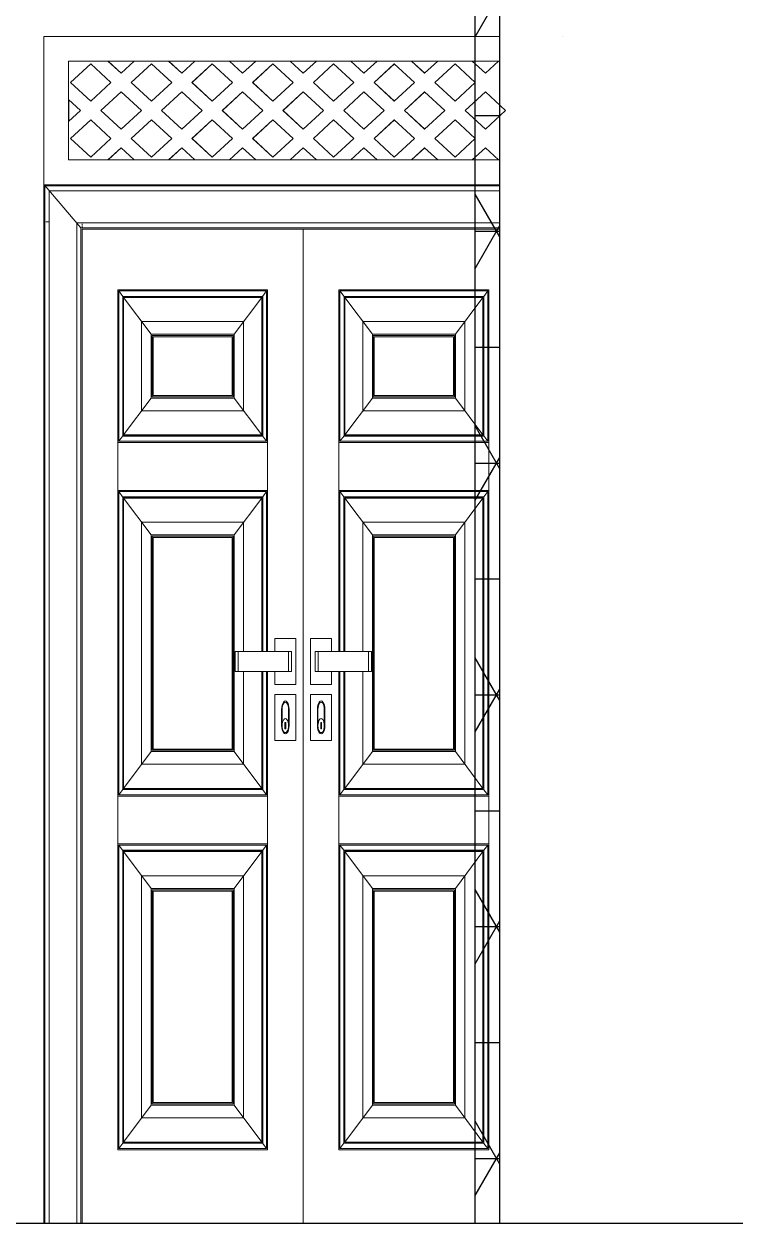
# Model space of a CAD drawing. Header units: inches. Extents: x -10117506 to -5032697, y -6529230 to -3254494.
# Drawn here: x -5044360.4 to -5044302.8, y -3258757.7 to -3258660.7 of the extents above; entities that cross this region are included whole.
import ezdxf

# ---------------------------------------------------------------- set-up
doc = ezdxf.new("R2010")
doc.units = ezdxf.units.IN
doc.header["$LTSCALE"] = 2
doc.header["$MEASUREMENT"] = 0
doc.linetypes.add('CENTER', pattern=[2, 1.25, -0.25, 0.25, -0.25])
doc.layers.get('0').update_dxf_attribs({"linetype": 'CONTINUOUS'})
doc.layers.add('A-Hatch', color=7, linetype='CONTINUOUS')
for name, color, linetype, lineweight in [('Annotate-Bold.w', 187, 'CONTINUOUS', 18), ('F-FURNITURE', 30, 'CONTINUOUS', 13), ('HACTH', 253, 'CONTINUOUS', 5)]:
    doc.layers.add(name, color=color, linetype=linetype, lineweight=lineweight)

msp = doc.modelspace()

# ---------------------------------------------------------------- hatches: boundary and pattern name
at = {"layer": 'A-Hatch', "transparency": 33554661}
h = msp.add_hatch(dxfattribs=at)
h.set_pattern_fill('NET3', color=256, scale=75)
h.set_pattern_definition([(0, (32215.964, 644.428), (0, 9.375), []), (60, (32215.964, 644.428), (-8.11898816, 4.6875), []), (120, (32215.964, 644.428), (-8.11898816, -4.6875), [])])
h.paths.add_polyline_path([(-5044321.842, -3258650.668), (-5044323.842, -3258650.668), (-5044323.842, -3258757.668), (-5044321.842, -3258757.668)])

# ---------------------------------------------------------------- linework, layer by layer
at = {"ltscale": 0.5}
for p, q in [((-5044323.842, -3258757.668), (-5044323.842, -3258650.668)), ((-5044321.842, -3258757.668), (-5044321.842, -3258650.668)), ((-5044452.842, -3258757.668), (-5044288.878, -3258757.668))]:
    msp.add_line(p, q, dxfattribs=at)
at = {"layer": 'Annotate-Bold.w', "linetype": 'CENTER', "ltscale": 0.01}
msp.add_line((-5044509.384, -3258757.668), (-5044120.619, -3258757.668), dxfattribs=at)
at = {"layer": 'F-FURNITURE'}
for p, q in [((-5044358.764, -3258757.668), (-5044358.764, -3258661.668)), ((-5044358.764, -3258661.668), (-5044321.842, -3258661.668)), ((-5044356.764, -3258666.77), (-5044356.764, -3258663.668)), ((-5044356.764, -3258663.668), (-5044353.577, -3258663.669)), ((-5044356.608, -3258665.404), (-5044354.97, -3258663.895)), ((-5044356.603, -3258665.404), (-5044354.967, -3258663.898)), ((-5044354.97, -3258663.895), (-5044353.331, -3258665.404)), ((-5044352.512, -3258664.65), (-5044353.577, -3258663.669)), ((-5044353.577, -3258663.669), (-5044353.571, -3258663.669)), ((-5044352.509, -3258664.647), (-5044353.571, -3258663.669)), ((-5044351.446, -3258663.669), (-5044353.571, -3258663.669)), ((-5044351.446, -3258663.669), (-5044352.512, -3258664.65)), ((-5044351.692, -3258665.404), (-5044350.054, -3258663.896)), ((-5044351.687, -3258665.404), (-5044350.051, -3258663.898)), ((-5044351.446, -3258663.669), (-5044348.661, -3258663.669)), ((-5044350.054, -3258663.896), (-5044348.415, -3258665.405)), ((-5044347.596, -3258664.65), (-5044348.661, -3258663.669)), ((-5044348.661, -3258663.669), (-5044348.655, -3258663.669)), ((-5044347.593, -3258664.647), (-5044348.655, -3258663.669)), ((-5044346.53, -3258663.669), (-5044348.655, -3258663.669)), ((-5044346.53, -3258663.669), (-5044347.596, -3258664.65)), ((-5044346.777, -3258665.405), (-5044345.138, -3258663.896)), ((-5044346.771, -3258665.405), (-5044345.135, -3258663.899)), ((-5044346.53, -3258663.669), (-5044343.745, -3258663.669)), ((-5044345.138, -3258663.896), (-5044343.499, -3258665.405)), ((-5044342.68, -3258664.65), (-5044343.745, -3258663.669)), ((-5044343.745, -3258663.669), (-5044343.739, -3258663.669)), ((-5044342.677, -3258664.648), (-5044343.739, -3258663.669)), ((-5044341.614, -3258663.669), (-5044343.739, -3258663.669)), ((-5044341.614, -3258663.669), (-5044342.68, -3258664.65)), ((-5044341.861, -3258665.405), (-5044340.222, -3258663.896)), ((-5044341.855, -3258665.405), (-5044340.219, -3258663.899)), ((-5044341.614, -3258663.669), (-5044338.829, -3258663.67)), ((-5044340.222, -3258663.896), (-5044338.583, -3258665.405)), ((-5044337.764, -3258664.651), (-5044338.829, -3258663.67)), ((-5044338.829, -3258663.67), (-5044338.824, -3258663.67)), ((-5044337.761, -3258664.648), (-5044338.824, -3258663.67)), ((-5044336.698, -3258663.67), (-5044338.824, -3258663.67)), ((-5044336.698, -3258663.67), (-5044337.764, -3258664.651)), ((-5044336.945, -3258665.405), (-5044335.306, -3258663.896)), ((-5044336.939, -3258665.405), (-5044335.303, -3258663.899)), ((-5044336.698, -3258663.67), (-5044333.913, -3258663.67)), ((-5044335.306, -3258663.896), (-5044333.667, -3258665.405)), ((-5044332.848, -3258664.651), (-5044333.913, -3258663.67)), ((-5044333.913, -3258663.67), (-5044333.908, -3258663.67)), ((-5044332.845, -3258664.648), (-5044333.908, -3258663.67)), ((-5044331.782, -3258663.67), (-5044333.908, -3258663.67)), ((-5044331.782, -3258663.67), (-5044332.848, -3258664.651)), ((-5044332.029, -3258665.406), (-5044330.39, -3258663.897)), ((-5044332.023, -3258665.406), (-5044330.387, -3258663.899)), ((-5044331.782, -3258663.67), (-5044328.998, -3258663.67)), ((-5044330.39, -3258663.897), (-5044328.751, -3258665.406)), ((-5044327.932, -3258664.651), (-5044328.998, -3258663.67)), ((-5044328.998, -3258663.67), (-5044328.992, -3258663.67)), ((-5044327.929, -3258664.649), (-5044328.992, -3258663.67)), ((-5044326.866, -3258663.67), (-5044328.992, -3258663.67)), ((-5044326.866, -3258663.67), (-5044327.932, -3258664.651)), ((-5044327.113, -3258665.406), (-5044325.474, -3258663.897)), ((-5044327.107, -3258665.406), (-5044325.471, -3258663.9)), ((-5044326.866, -3258663.67), (-5044324.082, -3258663.67)), ((-5044325.474, -3258663.897), (-5044323.836, -3258665.406)), ((-5044323.016, -3258664.652), (-5044324.082, -3258663.67)), ((-5044324.082, -3258663.67), (-5044324.076, -3258663.67)), ((-5044323.013, -3258664.649), (-5044324.076, -3258663.67)), ((-5044321.951, -3258663.671), (-5044324.076, -3258663.67)), ((-5044321.951, -3258663.671), (-5044323.016, -3258664.652)), ((-5044321.951, -3258663.671), (-5044321.945, -3258663.671)), ((-5044321.842, -3258663.67), (-5044321.945, -3258663.671)), ((-5044321.945, -3258663.671), (-5044321.842, -3258663.671)), ((-5044354.97, -3258666.913), (-5044356.608, -3258665.404)), ((-5044356.608, -3258665.404), (-5044356.603, -3258665.404)), ((-5044354.967, -3258666.91), (-5044356.603, -3258665.404)), ((-5044353.331, -3258665.404), (-5044354.97, -3258666.913)), ((-5044350.054, -3258666.913), (-5044351.692, -3258665.404)), ((-5044351.692, -3258665.404), (-5044351.687, -3258665.404)), ((-5044350.051, -3258666.911), (-5044351.687, -3258665.404)), ((-5044348.415, -3258665.405), (-5044350.054, -3258666.913)), ((-5044345.138, -3258666.914), (-5044346.777, -3258665.405)), ((-5044346.777, -3258665.405), (-5044346.771, -3258665.405)), ((-5044345.135, -3258666.911), (-5044346.771, -3258665.405)), ((-5044343.499, -3258665.405), (-5044345.138, -3258666.914)), ((-5044340.222, -3258666.914), (-5044341.861, -3258665.405)), ((-5044341.861, -3258665.405), (-5044341.855, -3258665.405)), ((-5044340.219, -3258666.911), (-5044341.855, -3258665.405)), ((-5044338.583, -3258665.405), (-5044340.222, -3258666.914)), ((-5044335.306, -3258666.914), (-5044336.945, -3258665.405)), ((-5044336.945, -3258665.405), (-5044336.939, -3258665.405)), ((-5044335.303, -3258666.912), (-5044336.939, -3258665.405)), ((-5044333.667, -3258665.405), (-5044335.306, -3258666.914)), ((-5044330.39, -3258666.914), (-5044332.029, -3258665.406)), ((-5044332.029, -3258665.406), (-5044332.023, -3258665.406)), ((-5044330.387, -3258666.912), (-5044332.023, -3258665.406)), ((-5044328.751, -3258665.406), (-5044330.39, -3258666.914)), ((-5044325.474, -3258666.915), (-5044327.113, -3258665.406)), ((-5044327.113, -3258665.406), (-5044327.107, -3258665.406)), ((-5044325.471, -3258666.912), (-5044327.107, -3258665.406)), ((-5044323.836, -3258665.406), (-5044325.474, -3258666.915)), ((-5044354.151, -3258667.667), (-5044352.512, -3258666.159)), ((-5044354.145, -3258667.667), (-5044352.509, -3258666.161)), ((-5044352.512, -3258666.159), (-5044350.873, -3258667.668)), ((-5044349.235, -3258667.668), (-5044347.596, -3258666.159)), ((-5044349.229, -3258667.668), (-5044347.593, -3258666.162)), ((-5044347.596, -3258666.159), (-5044345.957, -3258667.668)), ((-5044344.319, -3258667.668), (-5044342.68, -3258666.159)), ((-5044344.313, -3258667.668), (-5044342.677, -3258666.162)), ((-5044342.68, -3258666.159), (-5044341.041, -3258667.668)), ((-5044339.403, -3258667.668), (-5044337.764, -3258666.16)), ((-5044339.397, -3258667.668), (-5044337.761, -3258666.162)), ((-5044337.764, -3258666.16), (-5044336.126, -3258667.669)), ((-5044334.487, -3258667.669), (-5044332.848, -3258666.16)), ((-5044334.481, -3258667.669), (-5044332.845, -3258666.163)), ((-5044332.848, -3258666.16), (-5044331.21, -3258667.669)), ((-5044329.571, -3258667.669), (-5044327.932, -3258666.16)), ((-5044329.565, -3258667.669), (-5044327.929, -3258666.163)), ((-5044327.932, -3258666.16), (-5044326.294, -3258667.669)), ((-5044324.655, -3258667.669), (-5044323.016, -3258666.16)), ((-5044324.649, -3258667.669), (-5044323.013, -3258666.163)), ((-5044323.016, -3258666.16), (-5044321.378, -3258667.669)), ((-5044356.764, -3258671.666), (-5044356.764, -3258666.77)), ((-5044356.764, -3258666.77), (-5044355.789, -3258667.667)), ((-5044356.741, -3258666.791), (-5044356.741, -3258668.543)), ((-5044355.789, -3258667.667), (-5044356.764, -3258668.565)), ((-5044356.609, -3258669.931), (-5044354.97, -3258668.422)), ((-5044356.603, -3258669.931), (-5044354.967, -3258668.425)), ((-5044354.97, -3258668.422), (-5044353.331, -3258669.931)), ((-5044352.512, -3258669.176), (-5044354.151, -3258667.667)), ((-5044354.151, -3258667.667), (-5044354.145, -3258667.667)), ((-5044352.509, -3258669.174), (-5044354.145, -3258667.667)), ((-5044350.873, -3258667.668), (-5044352.512, -3258669.176)), ((-5044351.693, -3258669.931), (-5044350.054, -3258668.422)), ((-5044351.687, -3258669.931), (-5044350.051, -3258668.425)), ((-5044350.054, -3258668.422), (-5044348.416, -3258669.931)), ((-5044347.596, -3258669.177), (-5044349.235, -3258667.668)), ((-5044349.235, -3258667.668), (-5044349.229, -3258667.668)), ((-5044347.593, -3258669.174), (-5044349.229, -3258667.668)), ((-5044345.957, -3258667.668), (-5044347.596, -3258669.177)), ((-5044346.777, -3258669.931), (-5044345.138, -3258668.422)), ((-5044346.771, -3258669.931), (-5044345.135, -3258668.425)), ((-5044345.138, -3258668.422), (-5044343.5, -3258669.931)), ((-5044342.68, -3258669.177), (-5044344.319, -3258667.668)), ((-5044344.319, -3258667.668), (-5044344.313, -3258667.668)), ((-5044342.677, -3258669.174), (-5044344.313, -3258667.668)), ((-5044341.041, -3258667.668), (-5044342.68, -3258669.177)), ((-5044341.861, -3258669.932), (-5044340.222, -3258668.423)), ((-5044341.855, -3258669.932), (-5044340.219, -3258668.425)), ((-5044340.222, -3258668.423), (-5044338.584, -3258669.932)), ((-5044337.764, -3258669.177), (-5044339.403, -3258667.668)), ((-5044339.403, -3258667.668), (-5044339.397, -3258667.668)), ((-5044337.761, -3258669.175), (-5044339.397, -3258667.668)), ((-5044336.126, -3258667.669), (-5044337.764, -3258669.177)), ((-5044336.945, -3258669.932), (-5044335.306, -3258668.423)), ((-5044336.939, -3258669.932), (-5044335.303, -3258668.426)), ((-5044335.306, -3258668.423), (-5044333.668, -3258669.932)), ((-5044332.848, -3258669.178), (-5044334.487, -3258667.669)), ((-5044334.487, -3258667.669), (-5044334.481, -3258667.669)), ((-5044332.845, -3258669.175), (-5044334.481, -3258667.669)), ((-5044331.21, -3258667.669), (-5044332.848, -3258669.178)), ((-5044332.029, -3258669.932), (-5044330.39, -3258668.423)), ((-5044332.023, -3258669.932), (-5044330.387, -3258668.426)), ((-5044330.39, -3258668.423), (-5044328.752, -3258669.932)), ((-5044327.932, -3258669.178), (-5044329.571, -3258667.669)), ((-5044329.571, -3258667.669), (-5044329.565, -3258667.669)), ((-5044327.929, -3258669.175), (-5044329.565, -3258667.669)), ((-5044326.294, -3258667.669), (-5044327.932, -3258669.178)), ((-5044327.113, -3258669.932), (-5044325.474, -3258668.424)), ((-5044327.107, -3258669.932), (-5044325.471, -3258668.426)), ((-5044325.474, -3258668.424), (-5044323.836, -3258669.933)), ((-5044323.016, -3258669.178), (-5044324.655, -3258667.669)), ((-5044324.655, -3258667.669), (-5044324.649, -3258667.669)), ((-5044323.014, -3258669.176), (-5044324.649, -3258667.669)), ((-5044321.378, -3258667.669), (-5044323.016, -3258669.178)), ((-5044354.97, -3258671.44), (-5044356.609, -3258669.931)), ((-5044356.609, -3258669.931), (-5044356.603, -3258669.931)), ((-5044354.967, -3258671.437), (-5044356.603, -3258669.931)), ((-5044353.331, -3258669.931), (-5044354.97, -3258671.44)), ((-5044350.054, -3258671.44), (-5044351.693, -3258669.931)), ((-5044351.693, -3258669.931), (-5044351.687, -3258669.931)), ((-5044350.051, -3258671.437), (-5044351.687, -3258669.931)), ((-5044348.416, -3258669.931), (-5044350.054, -3258671.44)), ((-5044345.138, -3258671.44), (-5044346.777, -3258669.931)), ((-5044346.777, -3258669.931), (-5044346.771, -3258669.931)), ((-5044345.135, -3258671.438), (-5044346.771, -3258669.931)), ((-5044343.5, -3258669.931), (-5044345.138, -3258671.44)), ((-5044340.222, -3258671.441), (-5044341.861, -3258669.932)), ((-5044341.861, -3258669.932), (-5044341.855, -3258669.932)), ((-5044340.219, -3258671.438), (-5044341.855, -3258669.932)), ((-5044338.584, -3258669.932), (-5044340.222, -3258671.441)), ((-5044335.306, -3258671.441), (-5044336.945, -3258669.932)), ((-5044336.945, -3258669.932), (-5044336.939, -3258669.932)), ((-5044335.304, -3258671.438), (-5044336.939, -3258669.932)), ((-5044333.668, -3258669.932), (-5044335.306, -3258671.441)), ((-5044330.391, -3258671.441), (-5044332.029, -3258669.932)), ((-5044332.029, -3258669.932), (-5044332.023, -3258669.932)), ((-5044330.388, -3258671.438), (-5044332.023, -3258669.932)), ((-5044328.752, -3258669.932), (-5044330.391, -3258671.441)), ((-5044325.475, -3258671.441), (-5044327.113, -3258669.932)), ((-5044327.113, -3258669.932), (-5044327.107, -3258669.932)), ((-5044325.472, -3258671.439), (-5044327.107, -3258669.932)), ((-5044323.836, -3258669.933), (-5044325.475, -3258671.441)), ((-5044353.578, -3258671.666), (-5044352.512, -3258670.685)), ((-5044353.572, -3258671.666), (-5044352.509, -3258670.688)), ((-5044352.512, -3258670.685), (-5044351.447, -3258671.667)), ((-5044348.662, -3258671.667), (-5044347.596, -3258670.686)), ((-5044348.656, -3258671.667), (-5044347.593, -3258670.688)), ((-5044347.596, -3258670.686), (-5044346.531, -3258671.667)), ((-5044343.746, -3258671.667), (-5044342.68, -3258670.686)), ((-5044343.74, -3258671.667), (-5044342.677, -3258670.689)), ((-5044342.68, -3258670.686), (-5044341.615, -3258671.667)), ((-5044338.83, -3258671.667), (-5044337.764, -3258670.686)), ((-5044338.824, -3258671.667), (-5044337.761, -3258670.689)), ((-5044337.764, -3258670.686), (-5044336.699, -3258671.667)), ((-5044333.914, -3258671.668), (-5044332.848, -3258670.687)), ((-5044333.908, -3258671.668), (-5044332.846, -3258670.689)), ((-5044332.848, -3258670.687), (-5044331.783, -3258671.668)), ((-5044328.998, -3258671.668), (-5044327.932, -3258670.687)), ((-5044328.992, -3258671.668), (-5044327.93, -3258670.689)), ((-5044327.932, -3258670.687), (-5044326.867, -3258671.668)), ((-5044324.082, -3258671.668), (-5044323.017, -3258670.687)), ((-5044324.076, -3258671.668), (-5044323.014, -3258670.69)), ((-5044323.017, -3258670.687), (-5044321.951, -3258671.668)), ((-5044356.764, -3258671.666), (-5044356.764, -3258671.668)), ((-5044353.578, -3258671.666), (-5044356.764, -3258671.666)), ((-5044356.764, -3258671.668), (-5044356.741, -3258671.668)), ((-5044356.741, -3258671.666), (-5044356.741, -3258671.668)), ((-5044356.741, -3258671.668), (-5044353.578, -3258671.666)), ((-5044353.578, -3258671.666), (-5044353.572, -3258671.666)), ((-5044353.572, -3258671.666), (-5044351.447, -3258671.667)), ((-5044348.662, -3258671.667), (-5044351.447, -3258671.667)), ((-5044348.662, -3258671.667), (-5044348.656, -3258671.667)), ((-5044348.656, -3258671.667), (-5044346.531, -3258671.667)), ((-5044343.746, -3258671.667), (-5044346.531, -3258671.667)), ((-5044343.74, -3258671.667), (-5044343.746, -3258671.667)), ((-5044343.74, -3258671.667), (-5044341.615, -3258671.667)), ((-5044338.83, -3258671.667), (-5044341.615, -3258671.667)), ((-5044338.824, -3258671.667), (-5044338.83, -3258671.667)), ((-5044338.824, -3258671.667), (-5044336.699, -3258671.667)), ((-5044333.914, -3258671.668), (-5044336.699, -3258671.667)), ((-5044333.908, -3258671.668), (-5044333.914, -3258671.668)), ((-5044333.908, -3258671.668), (-5044331.783, -3258671.668)), ((-5044328.998, -3258671.668), (-5044331.783, -3258671.668)), ((-5044328.998, -3258671.668), (-5044328.992, -3258671.668)), ((-5044328.992, -3258671.668), (-5044326.867, -3258671.668)), ((-5044324.082, -3258671.668), (-5044326.867, -3258671.668)), ((-5044324.076, -3258671.668), (-5044324.082, -3258671.668)), ((-5044324.076, -3258671.668), (-5044321.951, -3258671.668)), ((-5044321.842, -3258671.668), (-5044321.951, -3258671.668)), ((-5044358.764, -3258673.668), (-5044321.842, -3258673.668)), ((-5044358.698, -3258757.668), (-5044358.698, -3258673.745)), ((-5044358.698, -3258673.745), (-5044321.842, -3258673.745)), ((-5044358.698, -3258673.745), (-5044355.764, -3258677.168)), ((-5044358.678, -3258673.769), (-5044321.842, -3258673.769)), ((-5044358.678, -3258676.668), (-5044358.678, -3258673.769)), ((-5044358.336, -3258757.668), (-5044358.336, -3258674.168)), ((-5044358.336, -3258674.168), (-5044321.842, -3258674.168)), ((-5044358.678, -3258676.668), (-5044358.621, -3258676.668)), ((-5044358.678, -3258757.668), (-5044358.678, -3258676.668)), ((-5044358.582, -3258676.668), (-5044358.536, -3258676.668)), ((-5044358.487, -3258676.668), (-5044358.385, -3258676.668)), ((-5044356.107, -3258757.668), (-5044356.107, -3258676.768)), ((-5044356.107, -3258676.768), (-5044321.842, -3258676.768)), ((-5044355.764, -3258757.668), (-5044355.764, -3258677.168)), ((-5044355.764, -3258677.168), (-5044321.842, -3258677.168)), ((-5044355.678, -3258676.768), (-5044355.678, -3258676.821)), ((-5044355.678, -3258676.872), (-5044355.678, -3258676.922)), ((-5044355.678, -3258676.969), (-5044355.678, -3258677.052)), ((-5044355.678, -3258677.087), (-5044355.678, -3258677.168)), ((-5044355.678, -3258757.668), (-5044355.678, -3258677.268)), ((-5044355.678, -3258677.268), (-5044321.842, -3258677.268)), ((-5044337.764, -3258757.668), (-5044337.764, -3258677.268)), ((-5044352.783, -3258723.138), (-5044352.783, -3258682.165)), ((-5044340.66, -3258682.165), (-5044352.783, -3258682.165)), ((-5044352.706, -3258694.431), (-5044352.706, -3258682.268)), ((-5044352.706, -3258682.268), (-5044340.737, -3258682.268)), ((-5044352.706, -3258682.268), (-5044352.375, -3258682.709)), ((-5044352.375, -3258693.989), (-5044352.375, -3258682.709)), ((-5044352.375, -3258682.709), (-5044341.068, -3258682.709)), ((-5044352.32, -3258693.915), (-5044352.32, -3258682.783)), ((-5044352.32, -3258682.783), (-5044341.123, -3258682.783)), ((-5044350.08, -3258685.772), (-5044352.32, -3258682.783)), ((-5044341.123, -3258682.783), (-5044343.362, -3258685.772)), ((-5044341.123, -3258682.783), (-5044341.123, -3258693.915)), ((-5044341.068, -3258682.709), (-5044340.737, -3258682.268)), ((-5044341.068, -3258682.709), (-5044341.068, -3258693.989)), ((-5044341.046, -3258682.68), (-5044341.046, -3258694.018)), ((-5044340.737, -3258682.268), (-5044340.737, -3258694.431)), ((-5044340.66, -3258682.165), (-5044340.66, -3258711.446)), ((-5044334.869, -3258711.446), (-5044334.869, -3258682.165)), ((-5044322.746, -3258682.165), (-5044334.869, -3258682.165)), ((-5044334.791, -3258694.431), (-5044334.791, -3258682.268)), ((-5044334.791, -3258682.268), (-5044322.823, -3258682.268)), ((-5044334.791, -3258682.268), (-5044334.46, -3258682.709)), ((-5044334.46, -3258693.989), (-5044334.46, -3258682.709)), ((-5044334.46, -3258682.709), (-5044323.154, -3258682.709)), ((-5044334.405, -3258693.915), (-5044334.405, -3258682.783)), ((-5044334.405, -3258682.783), (-5044323.209, -3258682.783)), ((-5044332.166, -3258685.772), (-5044334.405, -3258682.783)), ((-5044323.209, -3258682.783), (-5044325.448, -3258685.772)), ((-5044323.209, -3258682.783), (-5044323.209, -3258693.915)), ((-5044323.154, -3258682.709), (-5044322.823, -3258682.268)), ((-5044323.154, -3258682.709), (-5044323.154, -3258693.989)), ((-5044323.132, -3258682.68), (-5044323.132, -3258694.018)), ((-5044322.823, -3258682.268), (-5044322.823, -3258694.431)), ((-5044322.746, -3258682.165), (-5044322.746, -3258723.138)), ((-5044342.59, -3258684.742), (-5044350.852, -3258684.742)), ((-5044350.852, -3258684.742), (-5044350.852, -3258691.957)), ((-5044342.59, -3258691.957), (-5044342.59, -3258684.742)), ((-5044324.676, -3258684.742), (-5044332.938, -3258684.742)), ((-5044332.938, -3258684.742), (-5044332.938, -3258691.957)), ((-5044324.676, -3258691.957), (-5044324.676, -3258684.742)), ((-5044343.362, -3258685.772), (-5044350.08, -3258685.772)), ((-5044350.08, -3258685.772), (-5044350.08, -3258690.926)), ((-5044350.003, -3258685.875), (-5044350.003, -3258690.823)), ((-5044343.44, -3258685.875), (-5044350.003, -3258685.875)), ((-5044343.44, -3258690.823), (-5044343.44, -3258685.875)), ((-5044343.362, -3258690.926), (-5044343.362, -3258685.772)), ((-5044325.448, -3258685.772), (-5044332.166, -3258685.772)), ((-5044332.166, -3258685.772), (-5044332.166, -3258690.926)), ((-5044332.089, -3258685.875), (-5044332.089, -3258690.823)), ((-5044325.525, -3258685.875), (-5044332.089, -3258685.875)), ((-5044325.525, -3258690.823), (-5044325.525, -3258685.875)), ((-5044325.448, -3258690.926), (-5044325.448, -3258685.772)), ((-5044349.926, -3258685.978), (-5044349.926, -3258690.72)), ((-5044343.517, -3258685.978), (-5044349.926, -3258685.978)), ((-5044343.517, -3258690.72), (-5044343.517, -3258685.978)), ((-5044332.012, -3258685.978), (-5044332.012, -3258690.72)), ((-5044325.603, -3258685.978), (-5044332.012, -3258685.978)), ((-5044325.603, -3258690.72), (-5044325.603, -3258685.978)), ((-5044349.926, -3258690.72), (-5044343.517, -3258690.72)), ((-5044332.012, -3258690.72), (-5044325.603, -3258690.72)), ((-5044352.32, -3258693.915), (-5044350.08, -3258690.926)), ((-5044350.08, -3258690.926), (-5044343.362, -3258690.926)), ((-5044350.003, -3258690.823), (-5044343.44, -3258690.823)), ((-5044343.362, -3258690.926), (-5044341.123, -3258693.915)), ((-5044334.405, -3258693.915), (-5044332.166, -3258690.926)), ((-5044332.166, -3258690.926), (-5044325.448, -3258690.926)), ((-5044332.089, -3258690.823), (-5044325.525, -3258690.823)), ((-5044325.448, -3258690.926), (-5044323.209, -3258693.915)), ((-5044350.852, -3258691.957), (-5044342.59, -3258691.957)), ((-5044332.938, -3258691.957), (-5044324.676, -3258691.957)), ((-5044340.66, -3258694.534), (-5044352.783, -3258694.534)), ((-5044352.706, -3258694.431), (-5044352.375, -3258693.989)), ((-5044340.737, -3258694.431), (-5044352.706, -3258694.431)), ((-5044341.046, -3258694.018), (-5044352.397, -3258694.018)), ((-5044341.068, -3258693.989), (-5044352.375, -3258693.989)), ((-5044341.123, -3258693.915), (-5044352.32, -3258693.915)), ((-5044340.737, -3258694.431), (-5044341.068, -3258693.989)), ((-5044322.746, -3258694.534), (-5044334.869, -3258694.534)), ((-5044334.791, -3258694.431), (-5044334.46, -3258693.989)), ((-5044322.823, -3258694.431), (-5044334.791, -3258694.431)), ((-5044323.132, -3258694.018), (-5044334.482, -3258694.018)), ((-5044323.154, -3258693.989), (-5044334.46, -3258693.989)), ((-5044323.209, -3258693.915), (-5044334.405, -3258693.915)), ((-5044322.823, -3258694.431), (-5044323.154, -3258693.989)), ((-5044340.66, -3258698.399), (-5044352.783, -3258698.399)), ((-5044352.706, -3258723.035), (-5044352.706, -3258698.502)), ((-5044352.706, -3258698.502), (-5044340.737, -3258698.502)), ((-5044352.706, -3258698.502), (-5044352.397, -3258698.915)), ((-5044340.737, -3258698.502), (-5044341.046, -3258698.915)), ((-5044340.737, -3258698.502), (-5044340.737, -3258711.446)), ((-5044322.746, -3258698.399), (-5044334.869, -3258698.399)), ((-5044334.791, -3258711.446), (-5044334.791, -3258698.502)), ((-5044334.791, -3258698.502), (-5044322.823, -3258698.502)), ((-5044334.791, -3258698.502), (-5044334.482, -3258698.915)), ((-5044322.823, -3258698.502), (-5044323.132, -3258698.915)), ((-5044322.823, -3258698.502), (-5044322.823, -3258723.035)), ((-5044352.397, -3258698.915), (-5044341.046, -3258698.915)), ((-5044352.397, -3258698.915), (-5044352.38, -3258698.937)), ((-5044352.38, -3258722.6), (-5044352.38, -3258698.937)), ((-5044352.38, -3258698.937), (-5044341.063, -3258698.937)), ((-5044350.08, -3258702.007), (-5044352.32, -3258699.018)), ((-5044352.32, -3258722.519), (-5044352.32, -3258699.018)), ((-5044352.32, -3258699.018), (-5044341.123, -3258699.018)), ((-5044341.123, -3258699.018), (-5044343.362, -3258702.007)), ((-5044341.123, -3258699.018), (-5044341.123, -3258711.446)), ((-5044341.046, -3258698.915), (-5044341.063, -3258698.937)), ((-5044341.063, -3258698.937), (-5044341.063, -3258711.446)), ((-5044341.046, -3258698.915), (-5044341.046, -3258711.446)), ((-5044334.482, -3258698.915), (-5044323.132, -3258698.915)), ((-5044334.482, -3258698.915), (-5044334.465, -3258698.937)), ((-5044334.465, -3258711.446), (-5044334.465, -3258698.937)), ((-5044334.465, -3258698.937), (-5044323.149, -3258698.937)), ((-5044332.166, -3258702.007), (-5044334.405, -3258699.018)), ((-5044334.405, -3258711.446), (-5044334.405, -3258699.018)), ((-5044334.405, -3258699.018), (-5044323.209, -3258699.018)), ((-5044323.209, -3258699.018), (-5044325.448, -3258702.007)), ((-5044323.209, -3258699.018), (-5044323.209, -3258722.519)), ((-5044323.132, -3258698.915), (-5044323.149, -3258698.937)), ((-5044323.149, -3258698.937), (-5044323.149, -3258722.6)), ((-5044323.132, -3258698.915), (-5044323.132, -3258722.622)), ((-5044350.852, -3258700.976), (-5044342.59, -3258700.976)), ((-5044350.852, -3258700.976), (-5044350.852, -3258720.561)), ((-5044342.59, -3258700.976), (-5044342.59, -3258711.446)), ((-5044332.938, -3258700.976), (-5044324.676, -3258700.976)), ((-5044332.938, -3258700.976), (-5044332.938, -3258711.446)), ((-5044324.676, -3258700.976), (-5044324.676, -3258720.561)), ((-5044350.08, -3258702.007), (-5044343.362, -3258702.007)), ((-5044350.08, -3258719.53), (-5044350.08, -3258702.007)), ((-5044343.44, -3258702.11), (-5044350.003, -3258702.11)), ((-5044350.003, -3258702.11), (-5044350.003, -3258719.427)), ((-5044343.517, -3258702.213), (-5044349.926, -3258702.213)), ((-5044349.926, -3258702.213), (-5044349.926, -3258719.324)), ((-5044343.517, -3258719.324), (-5044343.517, -3258702.213)), ((-5044343.44, -3258719.427), (-5044343.44, -3258702.11)), ((-5044343.362, -3258702.007), (-5044343.362, -3258719.53)), ((-5044332.166, -3258702.007), (-5044325.448, -3258702.007)), ((-5044332.166, -3258719.53), (-5044332.166, -3258702.007)), ((-5044325.525, -3258702.11), (-5044332.089, -3258702.11)), ((-5044332.089, -3258702.11), (-5044332.089, -3258719.427)), ((-5044325.603, -3258702.213), (-5044332.012, -3258702.213)), ((-5044332.012, -3258702.213), (-5044332.012, -3258719.324)), ((-5044325.603, -3258719.324), (-5044325.603, -3258702.213)), ((-5044325.525, -3258719.427), (-5044325.525, -3258702.11)), ((-5044325.448, -3258702.007), (-5044325.448, -3258719.53)), ((-5044340.063, -3258710.382), (-5044340.063, -3258711.446)), ((-5044338.361, -3258710.382), (-5044340.063, -3258710.382)), ((-5044338.361, -3258710.382), (-5044338.361, -3258714.106)), ((-5044335.465, -3258710.382), (-5044337.168, -3258710.382)), ((-5044337.168, -3258710.382), (-5044337.168, -3258714.106)), ((-5044335.465, -3258710.382), (-5044335.465, -3258711.446)), ((-5044343.286, -3258711.446), (-5044343.286, -3258713.042)), ((-5044343.286, -3258711.446), (-5044338.726, -3258711.446)), ((-5044343.042, -3258711.446), (-5044343.042, -3258713.042)), ((-5044338.969, -3258711.446), (-5044338.969, -3258713.042)), ((-5044338.726, -3258711.446), (-5044338.726, -3258713.042)), ((-5044336.803, -3258711.446), (-5044336.803, -3258713.042)), ((-5044332.243, -3258711.446), (-5044336.803, -3258711.446)), ((-5044336.56, -3258711.446), (-5044336.56, -3258713.042)), ((-5044332.486, -3258711.446), (-5044332.486, -3258713.042)), ((-5044332.243, -3258711.446), (-5044332.243, -3258713.042)), ((-5044343.286, -3258713.042), (-5044338.726, -3258713.042)), ((-5044342.59, -3258713.042), (-5044342.59, -3258720.561)), ((-5044341.123, -3258713.042), (-5044341.123, -3258722.519)), ((-5044341.063, -3258713.042), (-5044341.063, -3258722.6)), ((-5044341.046, -3258713.042), (-5044341.046, -3258722.622)), ((-5044340.737, -3258713.042), (-5044340.737, -3258723.035)), ((-5044340.66, -3258713.042), (-5044340.66, -3258723.138)), ((-5044340.063, -3258713.042), (-5044340.063, -3258714.106)), ((-5044332.243, -3258713.042), (-5044336.803, -3258713.042)), ((-5044335.465, -3258713.042), (-5044335.465, -3258714.106)), ((-5044334.869, -3258723.138), (-5044334.869, -3258713.042)), ((-5044334.791, -3258723.035), (-5044334.791, -3258713.042)), ((-5044334.465, -3258722.6), (-5044334.465, -3258713.042)), ((-5044334.405, -3258722.519), (-5044334.405, -3258713.042)), ((-5044332.938, -3258720.561), (-5044332.938, -3258713.042)), ((-5044340.063, -3258714.106), (-5044338.361, -3258714.106)), ((-5044340.063, -3258714.904), (-5044338.361, -3258714.904)), ((-5044340.063, -3258718.628), (-5044340.063, -3258714.904)), ((-5044338.361, -3258714.904), (-5044338.361, -3258718.628)), ((-5044337.168, -3258714.106), (-5044335.465, -3258714.106)), ((-5044337.168, -3258714.904), (-5044337.168, -3258718.628)), ((-5044335.465, -3258714.904), (-5044337.168, -3258714.904)), ((-5044335.465, -3258718.628), (-5044335.465, -3258714.904)), ((-5044339.506, -3258715.929), (-5044339.516, -3258716.101)), ((-5044339.475, -3258715.768), (-5044339.506, -3258715.929)), ((-5044339.427, -3258715.63), (-5044339.475, -3258715.768)), ((-5044339.471, -3258716.107), (-5044339.461, -3258715.955)), ((-5044339.461, -3258715.955), (-5044339.436, -3258715.818)), ((-5044339.436, -3258715.818), (-5044339.395, -3258715.701)), ((-5044339.364, -3258715.525), (-5044339.427, -3258715.63)), ((-5044339.395, -3258715.701), (-5044339.341, -3258715.612)), ((-5044339.291, -3258715.458), (-5044339.364, -3258715.525)), ((-5044339.341, -3258715.612), (-5044339.279, -3258715.555)), ((-5044339.212, -3258715.435), (-5044339.291, -3258715.458)), ((-5044339.279, -3258715.555), (-5044339.212, -3258715.536)), ((-5044339.133, -3258715.458), (-5044339.212, -3258715.435)), ((-5044339.212, -3258715.536), (-5044339.145, -3258715.555)), ((-5044339.145, -3258715.555), (-5044339.083, -3258715.612)), ((-5044339.06, -3258715.525), (-5044339.133, -3258715.458)), ((-5044339.083, -3258715.612), (-5044339.029, -3258715.701)), ((-5044338.997, -3258715.63), (-5044339.06, -3258715.525)), ((-5044339.029, -3258715.701), (-5044338.988, -3258715.818)), ((-5044338.949, -3258715.768), (-5044338.997, -3258715.63)), ((-5044338.988, -3258715.818), (-5044338.963, -3258715.955)), ((-5044338.963, -3258715.955), (-5044338.953, -3258716.107)), ((-5044338.918, -3258715.929), (-5044338.949, -3258715.768)), ((-5044338.908, -3258716.101), (-5044338.918, -3258715.929)), ((-5044336.62, -3258716.101), (-5044336.61, -3258715.929)), ((-5044336.61, -3258715.929), (-5044336.58, -3258715.768)), ((-5044336.58, -3258715.768), (-5044336.531, -3258715.63)), ((-5044336.566, -3258715.955), (-5044336.575, -3258716.107)), ((-5044336.54, -3258715.818), (-5044336.566, -3258715.955)), ((-5044336.499, -3258715.701), (-5044336.54, -3258715.818)), ((-5044336.531, -3258715.63), (-5044336.468, -3258715.525)), ((-5044336.445, -3258715.612), (-5044336.499, -3258715.701)), ((-5044336.468, -3258715.525), (-5044336.395, -3258715.458)), ((-5044336.383, -3258715.555), (-5044336.445, -3258715.612)), ((-5044336.395, -3258715.458), (-5044336.316, -3258715.435)), ((-5044336.316, -3258715.536), (-5044336.383, -3258715.555)), ((-5044336.316, -3258715.435), (-5044336.238, -3258715.458)), ((-5044336.25, -3258715.555), (-5044336.316, -3258715.536)), ((-5044336.187, -3258715.612), (-5044336.25, -3258715.555)), ((-5044336.238, -3258715.458), (-5044336.164, -3258715.525)), ((-5044336.134, -3258715.701), (-5044336.187, -3258715.612)), ((-5044336.164, -3258715.525), (-5044336.101, -3258715.63)), ((-5044336.093, -3258715.818), (-5044336.134, -3258715.701)), ((-5044336.101, -3258715.63), (-5044336.053, -3258715.768)), ((-5044336.067, -3258715.955), (-5044336.093, -3258715.818)), ((-5044336.058, -3258716.107), (-5044336.067, -3258715.955)), ((-5044336.053, -3258715.768), (-5044336.023, -3258715.929)), ((-5044336.023, -3258715.929), (-5044336.012, -3258716.101)), ((-5044339.516, -3258717.431), (-5044339.516, -3258716.101)), ((-5044339.471, -3258717.425), (-5044339.471, -3258716.107)), ((-5044339.282, -3258716.887), (-5044339.344, -3258716.945)), ((-5044339.215, -3258716.866), (-5044339.282, -3258716.887)), ((-5044339.148, -3258716.883), (-5044339.215, -3258716.866)), ((-5044339.085, -3258716.938), (-5044339.148, -3258716.883)), ((-5044339.031, -3258717.027), (-5044339.085, -3258716.938)), ((-5044338.953, -3258716.107), (-5044338.953, -3258717.425)), ((-5044338.908, -3258717.431), (-5044338.908, -3258716.101)), ((-5044336.62, -3258717.431), (-5044336.62, -3258716.101)), ((-5044336.575, -3258716.107), (-5044336.575, -3258717.425)), ((-5044336.497, -3258717.027), (-5044336.443, -3258716.938)), ((-5044336.443, -3258716.938), (-5044336.38, -3258716.883)), ((-5044336.38, -3258716.883), (-5044336.313, -3258716.866)), ((-5044336.313, -3258716.866), (-5044336.247, -3258716.887)), ((-5044336.247, -3258716.887), (-5044336.184, -3258716.945)), ((-5044336.058, -3258717.425), (-5044336.058, -3258716.107)), ((-5044336.012, -3258717.431), (-5044336.012, -3258716.101)), ((-5044339.516, -3258717.431), (-5044339.506, -3258717.604)), ((-5044339.506, -3258717.604), (-5044339.475, -3258717.764)), ((-5044339.475, -3258717.764), (-5044339.427, -3258717.902)), ((-5044339.462, -3258717.291), (-5044339.471, -3258717.425)), ((-5044339.471, -3258717.425), (-5044339.47, -3258717.431)), ((-5044339.47, -3258717.431), (-5044339.471, -3258717.438)), ((-5044339.471, -3258717.438), (-5044339.461, -3258717.577)), ((-5044339.437, -3258717.154), (-5044339.462, -3258717.291)), ((-5044339.461, -3258717.577), (-5044339.461, -3258717.584)), ((-5044339.461, -3258717.584), (-5044339.436, -3258717.714)), ((-5044339.397, -3258717.036), (-5044339.437, -3258717.154)), ((-5044339.436, -3258717.714), (-5044339.434, -3258717.72)), ((-5044339.434, -3258717.72), (-5044339.395, -3258717.831)), ((-5044339.427, -3258717.902), (-5044339.364, -3258718.008)), ((-5044339.344, -3258716.945), (-5044339.397, -3258717.036)), ((-5044339.395, -3258717.831), (-5044339.393, -3258717.836)), ((-5044339.393, -3258717.836), (-5044339.341, -3258717.92)), ((-5044339.242, -3258717.165), (-5044339.182, -3258717.165)), ((-5044339.242, -3258717.697), (-5044339.242, -3258717.165)), ((-5044339.182, -3258717.697), (-5044339.242, -3258717.697)), ((-5044339.182, -3258717.165), (-5044339.182, -3258717.697)), ((-5044339.08, -3258717.918), (-5044339.029, -3258717.831)), ((-5044339.06, -3258718.008), (-5044338.997, -3258717.902)), ((-5044338.99, -3258717.143), (-5044339.031, -3258717.027)), ((-5044339.029, -3258717.831), (-5044339.027, -3258717.827)), ((-5044339.027, -3258717.827), (-5044338.988, -3258717.714)), ((-5044338.997, -3258717.902), (-5044338.949, -3258717.764)), ((-5044338.963, -3258717.279), (-5044338.99, -3258717.143)), ((-5044338.988, -3258717.714), (-5044338.987, -3258717.708)), ((-5044338.987, -3258717.708), (-5044338.963, -3258717.577)), ((-5044338.953, -3258717.425), (-5044338.963, -3258717.279)), ((-5044338.963, -3258717.577), (-5044338.961, -3258717.571)), ((-5044338.961, -3258717.571), (-5044338.953, -3258717.425)), ((-5044338.949, -3258717.764), (-5044338.918, -3258717.604)), ((-5044338.918, -3258717.604), (-5044338.908, -3258717.431)), ((-5044336.61, -3258717.604), (-5044336.62, -3258717.431)), ((-5044336.58, -3258717.764), (-5044336.61, -3258717.604)), ((-5044336.531, -3258717.902), (-5044336.58, -3258717.764)), ((-5044336.575, -3258717.425), (-5044336.565, -3258717.279)), ((-5044336.567, -3258717.571), (-5044336.575, -3258717.425)), ((-5044336.566, -3258717.577), (-5044336.567, -3258717.571)), ((-5044336.542, -3258717.708), (-5044336.566, -3258717.577)), ((-5044336.565, -3258717.279), (-5044336.539, -3258717.143)), ((-5044336.54, -3258717.714), (-5044336.542, -3258717.708)), ((-5044336.501, -3258717.827), (-5044336.54, -3258717.714)), ((-5044336.539, -3258717.143), (-5044336.497, -3258717.027)), ((-5044336.468, -3258718.008), (-5044336.531, -3258717.902)), ((-5044336.499, -3258717.831), (-5044336.501, -3258717.827)), ((-5044336.448, -3258717.918), (-5044336.499, -3258717.831)), ((-5044336.347, -3258717.165), (-5044336.347, -3258717.697)), ((-5044336.286, -3258717.165), (-5044336.347, -3258717.165)), ((-5044336.347, -3258717.697), (-5044336.286, -3258717.697)), ((-5044336.286, -3258717.697), (-5044336.286, -3258717.165)), ((-5044336.136, -3258717.836), (-5044336.187, -3258717.92)), ((-5044336.184, -3258716.945), (-5044336.131, -3258717.036)), ((-5044336.101, -3258717.902), (-5044336.164, -3258718.008)), ((-5044336.134, -3258717.831), (-5044336.136, -3258717.836)), ((-5044336.094, -3258717.72), (-5044336.134, -3258717.831)), ((-5044336.131, -3258717.036), (-5044336.091, -3258717.154)), ((-5044336.053, -3258717.764), (-5044336.101, -3258717.902)), ((-5044336.093, -3258717.714), (-5044336.094, -3258717.72)), ((-5044336.067, -3258717.584), (-5044336.093, -3258717.714)), ((-5044336.091, -3258717.154), (-5044336.066, -3258717.291)), ((-5044336.058, -3258717.438), (-5044336.067, -3258717.577)), ((-5044336.067, -3258717.577), (-5044336.067, -3258717.584)), ((-5044336.066, -3258717.291), (-5044336.058, -3258717.425)), ((-5044336.058, -3258717.425), (-5044336.058, -3258717.431)), ((-5044336.058, -3258717.431), (-5044336.058, -3258717.438)), ((-5044336.023, -3258717.604), (-5044336.053, -3258717.764)), ((-5044336.012, -3258717.431), (-5044336.023, -3258717.604)), ((-5044338.361, -3258718.628), (-5044340.063, -3258718.628)), ((-5044339.364, -3258718.008), (-5044339.291, -3258718.074)), ((-5044339.341, -3258717.92), (-5044339.339, -3258717.924)), ((-5044339.339, -3258717.924), (-5044339.279, -3258717.977)), ((-5044339.291, -3258718.074), (-5044339.212, -3258718.097)), ((-5044339.279, -3258717.977), (-5044339.276, -3258717.979)), ((-5044339.276, -3258717.979), (-5044339.212, -3258717.996)), ((-5044339.212, -3258717.996), (-5044339.209, -3258717.997)), ((-5044339.212, -3258718.097), (-5044339.133, -3258718.074)), ((-5044339.209, -3258717.997), (-5044339.145, -3258717.977)), ((-5044339.145, -3258717.977), (-5044339.142, -3258717.976)), ((-5044339.142, -3258717.976), (-5044339.083, -3258717.92)), ((-5044339.133, -3258718.074), (-5044339.06, -3258718.008)), ((-5044339.083, -3258717.92), (-5044339.08, -3258717.918)), ((-5044337.168, -3258718.628), (-5044335.465, -3258718.628)), ((-5044336.395, -3258718.074), (-5044336.468, -3258718.008)), ((-5044336.445, -3258717.92), (-5044336.448, -3258717.918)), ((-5044336.386, -3258717.976), (-5044336.445, -3258717.92)), ((-5044336.316, -3258718.097), (-5044336.395, -3258718.074)), ((-5044336.383, -3258717.977), (-5044336.386, -3258717.976)), ((-5044336.319, -3258717.997), (-5044336.383, -3258717.977)), ((-5044336.316, -3258717.996), (-5044336.319, -3258717.997)), ((-5044336.252, -3258717.979), (-5044336.316, -3258717.996)), ((-5044336.238, -3258718.074), (-5044336.316, -3258718.097)), ((-5044336.25, -3258717.977), (-5044336.252, -3258717.979)), ((-5044336.19, -3258717.924), (-5044336.25, -3258717.977)), ((-5044336.164, -3258718.008), (-5044336.238, -3258718.074)), ((-5044336.187, -3258717.92), (-5044336.19, -3258717.924)), ((-5044352.32, -3258722.519), (-5044350.08, -3258719.53)), ((-5044343.362, -3258719.53), (-5044350.08, -3258719.53)), ((-5044350.003, -3258719.427), (-5044343.44, -3258719.427)), ((-5044349.926, -3258719.324), (-5044343.517, -3258719.324)), ((-5044343.362, -3258719.53), (-5044341.123, -3258722.519)), ((-5044334.405, -3258722.519), (-5044332.166, -3258719.53)), ((-5044325.448, -3258719.53), (-5044332.166, -3258719.53)), ((-5044332.089, -3258719.427), (-5044325.525, -3258719.427)), ((-5044332.012, -3258719.324), (-5044325.603, -3258719.324)), ((-5044325.448, -3258719.53), (-5044323.209, -3258722.519)), ((-5044342.59, -3258720.561), (-5044350.852, -3258720.561)), ((-5044324.676, -3258720.561), (-5044332.938, -3258720.561)), ((-5044352.706, -3258723.035), (-5044352.38, -3258722.6)), ((-5044341.063, -3258722.6), (-5044352.38, -3258722.6)), ((-5044341.123, -3258722.519), (-5044352.32, -3258722.519)), ((-5044341.046, -3258722.622), (-5044341.063, -3258722.6)), ((-5044340.737, -3258723.035), (-5044341.046, -3258722.622)), ((-5044334.791, -3258723.035), (-5044334.465, -3258722.6)), ((-5044323.149, -3258722.6), (-5044334.465, -3258722.6)), ((-5044323.209, -3258722.519), (-5044334.405, -3258722.519)), ((-5044323.132, -3258722.622), (-5044323.149, -3258722.6)), ((-5044322.823, -3258723.035), (-5044323.132, -3258722.622)), ((-5044352.783, -3258727.003), (-5044352.783, -3258723.138)), ((-5044340.66, -3258723.138), (-5044352.783, -3258723.138)), ((-5044340.737, -3258723.035), (-5044352.706, -3258723.035)), ((-5044340.66, -3258723.138), (-5044340.66, -3258727.003)), ((-5044334.869, -3258727.003), (-5044334.869, -3258723.138)), ((-5044322.746, -3258723.138), (-5044334.869, -3258723.138)), ((-5044322.823, -3258723.035), (-5044334.791, -3258723.035)), ((-5044322.746, -3258723.138), (-5044322.746, -3258727.003)), ((-5044352.783, -3258727.003), (-5044352.783, -3258751.742)), ((-5044340.66, -3258727.003), (-5044352.783, -3258727.003)), ((-5044352.706, -3258751.638), (-5044352.706, -3258727.106)), ((-5044352.706, -3258727.106), (-5044340.737, -3258727.106)), ((-5044352.706, -3258727.106), (-5044352.397, -3258727.518)), ((-5044352.397, -3258727.518), (-5044341.046, -3258727.518)), ((-5044352.397, -3258727.518), (-5044352.38, -3258727.541)), ((-5044352.38, -3258751.203), (-5044352.38, -3258727.541)), ((-5044352.38, -3258727.541), (-5044341.063, -3258727.541)), ((-5044341.046, -3258727.518), (-5044341.063, -3258727.541)), ((-5044341.063, -3258727.541), (-5044341.063, -3258751.203)), ((-5044340.737, -3258727.106), (-5044341.046, -3258727.518)), ((-5044341.046, -3258727.518), (-5044341.046, -3258751.226)), ((-5044340.737, -3258727.106), (-5044340.737, -3258751.638)), ((-5044340.66, -3258751.742), (-5044340.66, -3258727.003)), ((-5044334.869, -3258727.003), (-5044334.869, -3258751.742)), ((-5044322.746, -3258727.003), (-5044334.869, -3258727.003)), ((-5044334.791, -3258751.638), (-5044334.791, -3258727.106)), ((-5044334.791, -3258727.106), (-5044322.823, -3258727.106)), ((-5044334.791, -3258727.106), (-5044334.482, -3258727.518)), ((-5044334.482, -3258727.518), (-5044323.132, -3258727.518)), ((-5044334.482, -3258727.518), (-5044334.465, -3258727.541)), ((-5044334.465, -3258751.203), (-5044334.465, -3258727.541)), ((-5044334.465, -3258727.541), (-5044323.149, -3258727.541)), ((-5044323.132, -3258727.518), (-5044323.149, -3258727.541)), ((-5044323.149, -3258727.541), (-5044323.149, -3258751.203)), ((-5044322.823, -3258727.106), (-5044323.132, -3258727.518)), ((-5044323.132, -3258727.518), (-5044323.132, -3258751.226)), ((-5044322.823, -3258727.106), (-5044322.823, -3258751.638)), ((-5044322.746, -3258751.742), (-5044322.746, -3258727.003)), ((-5044350.08, -3258730.611), (-5044352.32, -3258727.622)), ((-5044352.32, -3258751.123), (-5044352.32, -3258727.622)), ((-5044352.32, -3258727.622), (-5044341.123, -3258727.622)), ((-5044341.123, -3258727.622), (-5044343.362, -3258730.611)), ((-5044341.123, -3258727.622), (-5044341.123, -3258751.123)), ((-5044332.166, -3258730.611), (-5044334.405, -3258727.622)), ((-5044334.405, -3258751.123), (-5044334.405, -3258727.622)), ((-5044334.405, -3258727.622), (-5044323.209, -3258727.622)), ((-5044323.209, -3258727.622), (-5044325.448, -3258730.611)), ((-5044323.209, -3258727.622), (-5044323.209, -3258751.123)), ((-5044350.852, -3258729.58), (-5044342.59, -3258729.58)), ((-5044350.852, -3258729.58), (-5044350.852, -3258749.165)), ((-5044342.59, -3258729.58), (-5044342.59, -3258749.165)), ((-5044332.938, -3258729.58), (-5044324.676, -3258729.58)), ((-5044332.938, -3258729.58), (-5044332.938, -3258749.165)), ((-5044324.676, -3258729.58), (-5044324.676, -3258749.165)), ((-5044350.08, -3258730.611), (-5044343.362, -3258730.611)), ((-5044350.08, -3258748.134), (-5044350.08, -3258730.611)), ((-5044343.44, -3258730.714), (-5044350.003, -3258730.714)), ((-5044350.003, -3258730.714), (-5044350.003, -3258748.031)), ((-5044343.517, -3258730.817), (-5044349.926, -3258730.817)), ((-5044349.926, -3258730.817), (-5044349.926, -3258747.928)), ((-5044343.517, -3258747.928), (-5044343.517, -3258730.817)), ((-5044343.44, -3258748.031), (-5044343.44, -3258730.714)), ((-5044343.362, -3258730.611), (-5044343.362, -3258748.134)), ((-5044332.166, -3258730.611), (-5044325.448, -3258730.611)), ((-5044332.166, -3258748.134), (-5044332.166, -3258730.611)), ((-5044325.525, -3258730.714), (-5044332.089, -3258730.714)), ((-5044332.089, -3258730.714), (-5044332.089, -3258748.031)), ((-5044325.603, -3258730.817), (-5044332.012, -3258730.817)), ((-5044332.012, -3258730.817), (-5044332.012, -3258747.928)), ((-5044325.603, -3258747.928), (-5044325.603, -3258730.817)), ((-5044325.525, -3258748.031), (-5044325.525, -3258730.714)), ((-5044325.448, -3258730.611), (-5044325.448, -3258748.134)), ((-5044349.926, -3258747.928), (-5044343.517, -3258747.928)), ((-5044332.012, -3258747.928), (-5044325.603, -3258747.928)), ((-5044352.32, -3258751.123), (-5044350.08, -3258748.134)), ((-5044343.362, -3258748.134), (-5044350.08, -3258748.134)), ((-5044350.003, -3258748.031), (-5044343.44, -3258748.031)), ((-5044343.362, -3258748.134), (-5044341.123, -3258751.123)), ((-5044334.405, -3258751.123), (-5044332.166, -3258748.134)), ((-5044325.448, -3258748.134), (-5044332.166, -3258748.134)), ((-5044332.089, -3258748.031), (-5044325.525, -3258748.031)), ((-5044325.448, -3258748.134), (-5044323.209, -3258751.123)), ((-5044342.59, -3258749.165), (-5044350.852, -3258749.165)), ((-5044324.676, -3258749.165), (-5044332.938, -3258749.165)), ((-5044340.66, -3258751.742), (-5044352.783, -3258751.742)), ((-5044352.706, -3258751.638), (-5044352.38, -3258751.203)), ((-5044340.737, -3258751.638), (-5044352.706, -3258751.638)), ((-5044341.063, -3258751.203), (-5044352.38, -3258751.203)), ((-5044341.123, -3258751.123), (-5044352.32, -3258751.123)), ((-5044341.046, -3258751.226), (-5044341.063, -3258751.203)), ((-5044340.737, -3258751.638), (-5044341.046, -3258751.226)), ((-5044322.746, -3258751.742), (-5044334.869, -3258751.742)), ((-5044334.791, -3258751.638), (-5044334.465, -3258751.203)), ((-5044322.823, -3258751.638), (-5044334.791, -3258751.638)), ((-5044323.149, -3258751.203), (-5044334.465, -3258751.203)), ((-5044323.209, -3258751.123), (-5044334.405, -3258751.123)), ((-5044323.132, -3258751.226), (-5044323.149, -3258751.203)), ((-5044322.823, -3258751.638), (-5044323.132, -3258751.226))]:
    msp.add_line(p, q, dxfattribs=at)
at = {"layer": 'HACTH'}
msp.add_line((-5044316.767, -3258661.668), (-5044316.764, -3258661.668), dxfattribs=at)

doc.saveas('drawing.dxf')
